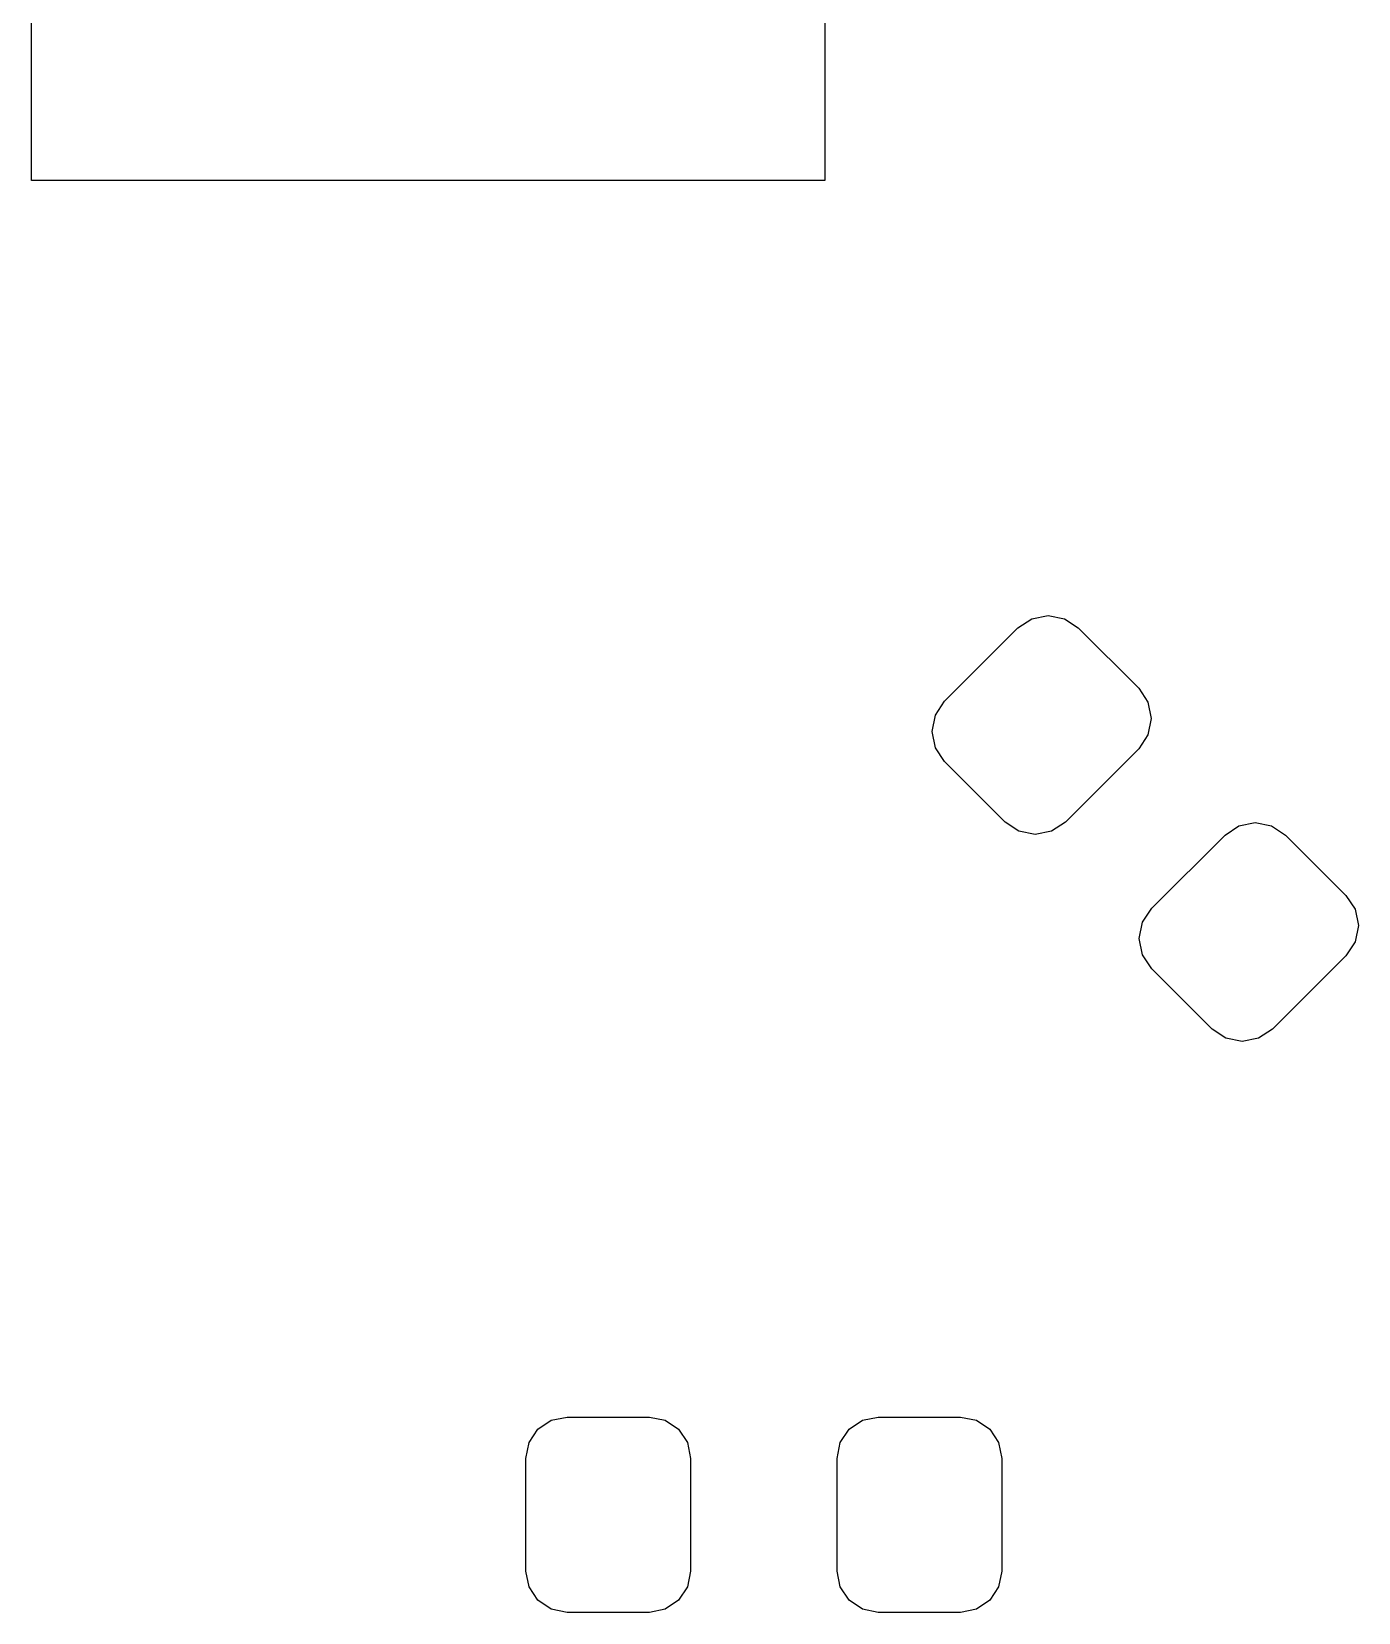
# Model space of a CAD drawing. Extents: x 3.08 to 10.86, y -3.21 to -0.63.
# Drawn here: x 4.0098 to 4.181, y -1.3905 to -1.1865 of the extents above; entities that cross this region are included whole.
import ezdxf

# ---------------------------------------------------------------- set-up
doc = ezdxf.new("R2010")
doc.units = 0
doc.header["$MEASUREMENT"] = 0
doc.layers.add('BLACK', color=7, linetype='CONTINUOUS')

msp = doc.modelspace()

# ---------------------------------------------------------------- linework, layer by layer
at = {"layer": 'BLACK', "linetype": 'CONTINUOUS'}
for p, q in [((4.00984, -1.20571), (4.00984, -1.10335)), ((4.1122, -1.10335), (4.1122, -1.20571)), ((4.1122, -1.20571), (4.00984, -1.20571)), ((4.13712, -1.26348), (4.13891, -1.26229)), ((4.13891, -1.26229), (4.14102, -1.26187)), ((4.14102, -1.26187), (4.14313, -1.26229)), ((4.14313, -1.26229), (4.14491, -1.26348)), ((4.12765, -1.27295), (4.13712, -1.26348)), ((4.14491, -1.26348), (4.15271, -1.27127)), ((4.12646, -1.27473), (4.12765, -1.27295)), ((4.15271, -1.27127), (4.1539, -1.27306)), ((4.1539, -1.27306), (4.15432, -1.27517)), ((4.12604, -1.27684), (4.12646, -1.27473)), ((4.15432, -1.27517), (4.1539, -1.27728)), ((4.12646, -1.27895), (4.12604, -1.27684)), ((4.1539, -1.27728), (4.15271, -1.27907)), ((4.12765, -1.28074), (4.12646, -1.27895)), ((4.15271, -1.27907), (4.14324, -1.28853)), ((4.13545, -1.28853), (4.12765, -1.28074)), ((4.13724, -1.28973), (4.13545, -1.28853)), ((4.14324, -1.28853), (4.14145, -1.28973)), ((4.16384, -1.29021), (4.16563, -1.28901)), ((4.16563, -1.28901), (4.16774, -1.28859)), ((4.16774, -1.28859), (4.16985, -1.28901)), ((4.16985, -1.28901), (4.17164, -1.29021)), ((4.13935, -1.29015), (4.13724, -1.28973)), ((4.14145, -1.28973), (4.13935, -1.29015)), ((4.15438, -1.29967), (4.16384, -1.29021)), ((4.17164, -1.29021), (4.17943, -1.298)), ((4.15318, -1.30146), (4.15438, -1.29967)), ((4.17943, -1.298), (4.18063, -1.29979)), ((4.15276, -1.30357), (4.15318, -1.30146)), ((4.18063, -1.29979), (4.18105, -1.3019)), ((4.15318, -1.30568), (4.15276, -1.30357)), ((4.18105, -1.3019), (4.18063, -1.30401)), ((4.15438, -1.30747), (4.15318, -1.30568)), ((4.17943, -1.3058), (4.16997, -1.31526)), ((4.18063, -1.30401), (4.17943, -1.3058)), ((4.16217, -1.31526), (4.15438, -1.30747)), ((4.16396, -1.31645), (4.16217, -1.31526)), ((4.16997, -1.31526), (4.16818, -1.31645)), ((4.16607, -1.31687), (4.16396, -1.31645)), ((4.16818, -1.31645), (4.16607, -1.31687)), ((4.07403, -1.36864), (4.07518, -1.36691)), ((4.07518, -1.36691), (4.0769, -1.36576)), ((4.0769, -1.36576), (4.07894, -1.36535)), ((4.07894, -1.36535), (4.08957, -1.36535)), ((4.08957, -1.36535), (4.0916, -1.36576)), ((4.0916, -1.36576), (4.09333, -1.36691)), ((4.09333, -1.36691), (4.09448, -1.36864)), ((4.11418, -1.36864), (4.11534, -1.36691)), ((4.11534, -1.36691), (4.11706, -1.36576)), ((4.11706, -1.36576), (4.11909, -1.36535)), ((4.11909, -1.36535), (4.12972, -1.36535)), ((4.12972, -1.36535), (4.13176, -1.36576)), ((4.13176, -1.36576), (4.13348, -1.36691)), ((4.13348, -1.36691), (4.13463, -1.36864)), ((4.07362, -1.37067), (4.07403, -1.36864)), ((4.09448, -1.36864), (4.09488, -1.37067)), ((4.11378, -1.37067), (4.11418, -1.36864)), ((4.13463, -1.36864), (4.13504, -1.37067)), ((4.07362, -1.38524), (4.07362, -1.37067)), ((4.09488, -1.37067), (4.09488, -1.38524)), ((4.11378, -1.38524), (4.11378, -1.37067)), ((4.13504, -1.37067), (4.13504, -1.38524)), ((4.07403, -1.38727), (4.07362, -1.38524)), ((4.09488, -1.38524), (4.09448, -1.38727)), ((4.11418, -1.38727), (4.11378, -1.38524)), ((4.13504, -1.38524), (4.13463, -1.38727)), ((4.07518, -1.38899), (4.07403, -1.38727)), ((4.09448, -1.38727), (4.09333, -1.38899)), ((4.11534, -1.38899), (4.11418, -1.38727)), ((4.13463, -1.38727), (4.13348, -1.38899)), ((4.0769, -1.39015), (4.07518, -1.38899)), ((4.09333, -1.38899), (4.0916, -1.39015)), ((4.11706, -1.39015), (4.11534, -1.38899)), ((4.13348, -1.38899), (4.13176, -1.39015)), ((4.07894, -1.39055), (4.0769, -1.39015)), ((4.08957, -1.39055), (4.07894, -1.39055)), ((4.0916, -1.39015), (4.08957, -1.39055)), ((4.11909, -1.39055), (4.11706, -1.39015)), ((4.12972, -1.39055), (4.11909, -1.39055)), ((4.13176, -1.39015), (4.12972, -1.39055))]:
    msp.add_line(p, q, dxfattribs=at)

doc.saveas('drawing.dxf')
